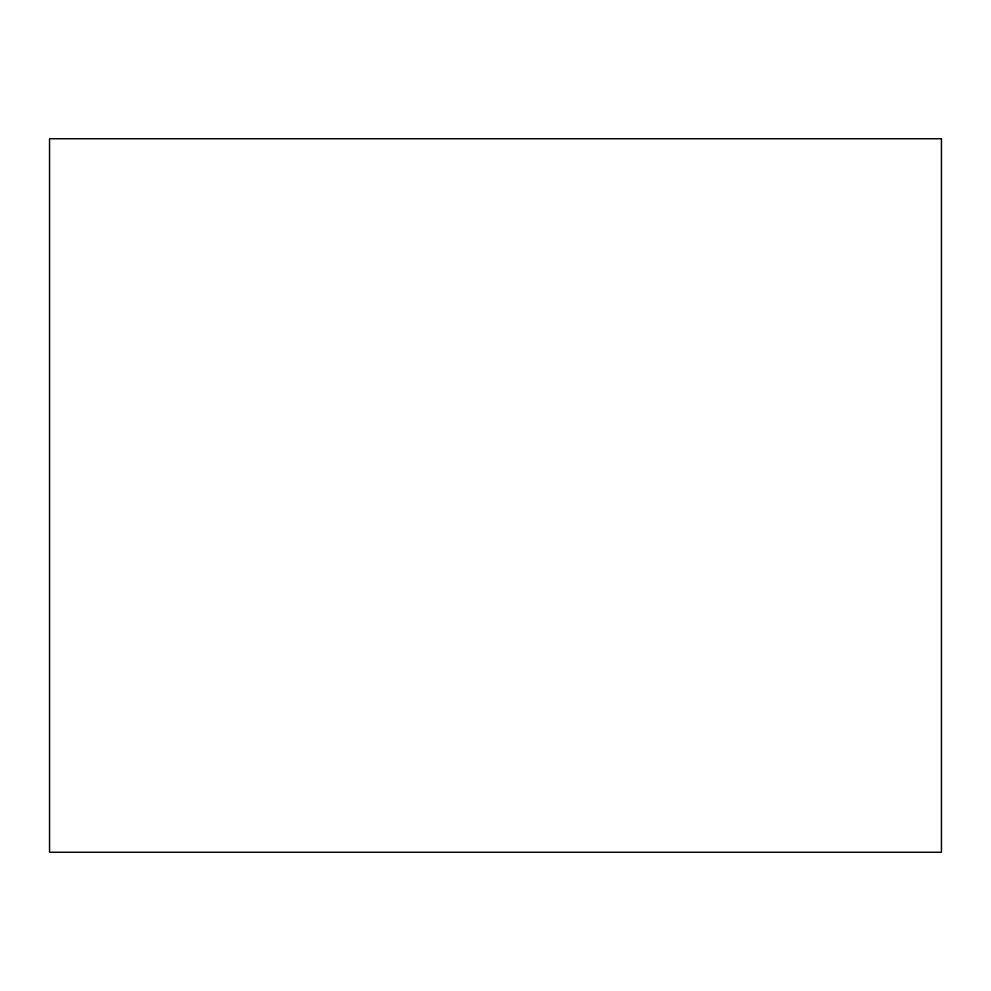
<?xml version="1.0" encoding="UTF-8"?>
<svg xmlns="http://www.w3.org/2000/svg" width="991" height="991" viewBox="0 0 991 991"><rect width="100%" height="100%" fill="white"/><g stroke="black" fill="none" stroke-linecap="round" stroke-linejoin="round"><path stroke-width="1.49" d="M941.45 138.74L49.55 138.74L49.55 852.26L941.45 852.26L941.45 138.74"/></g></svg>
